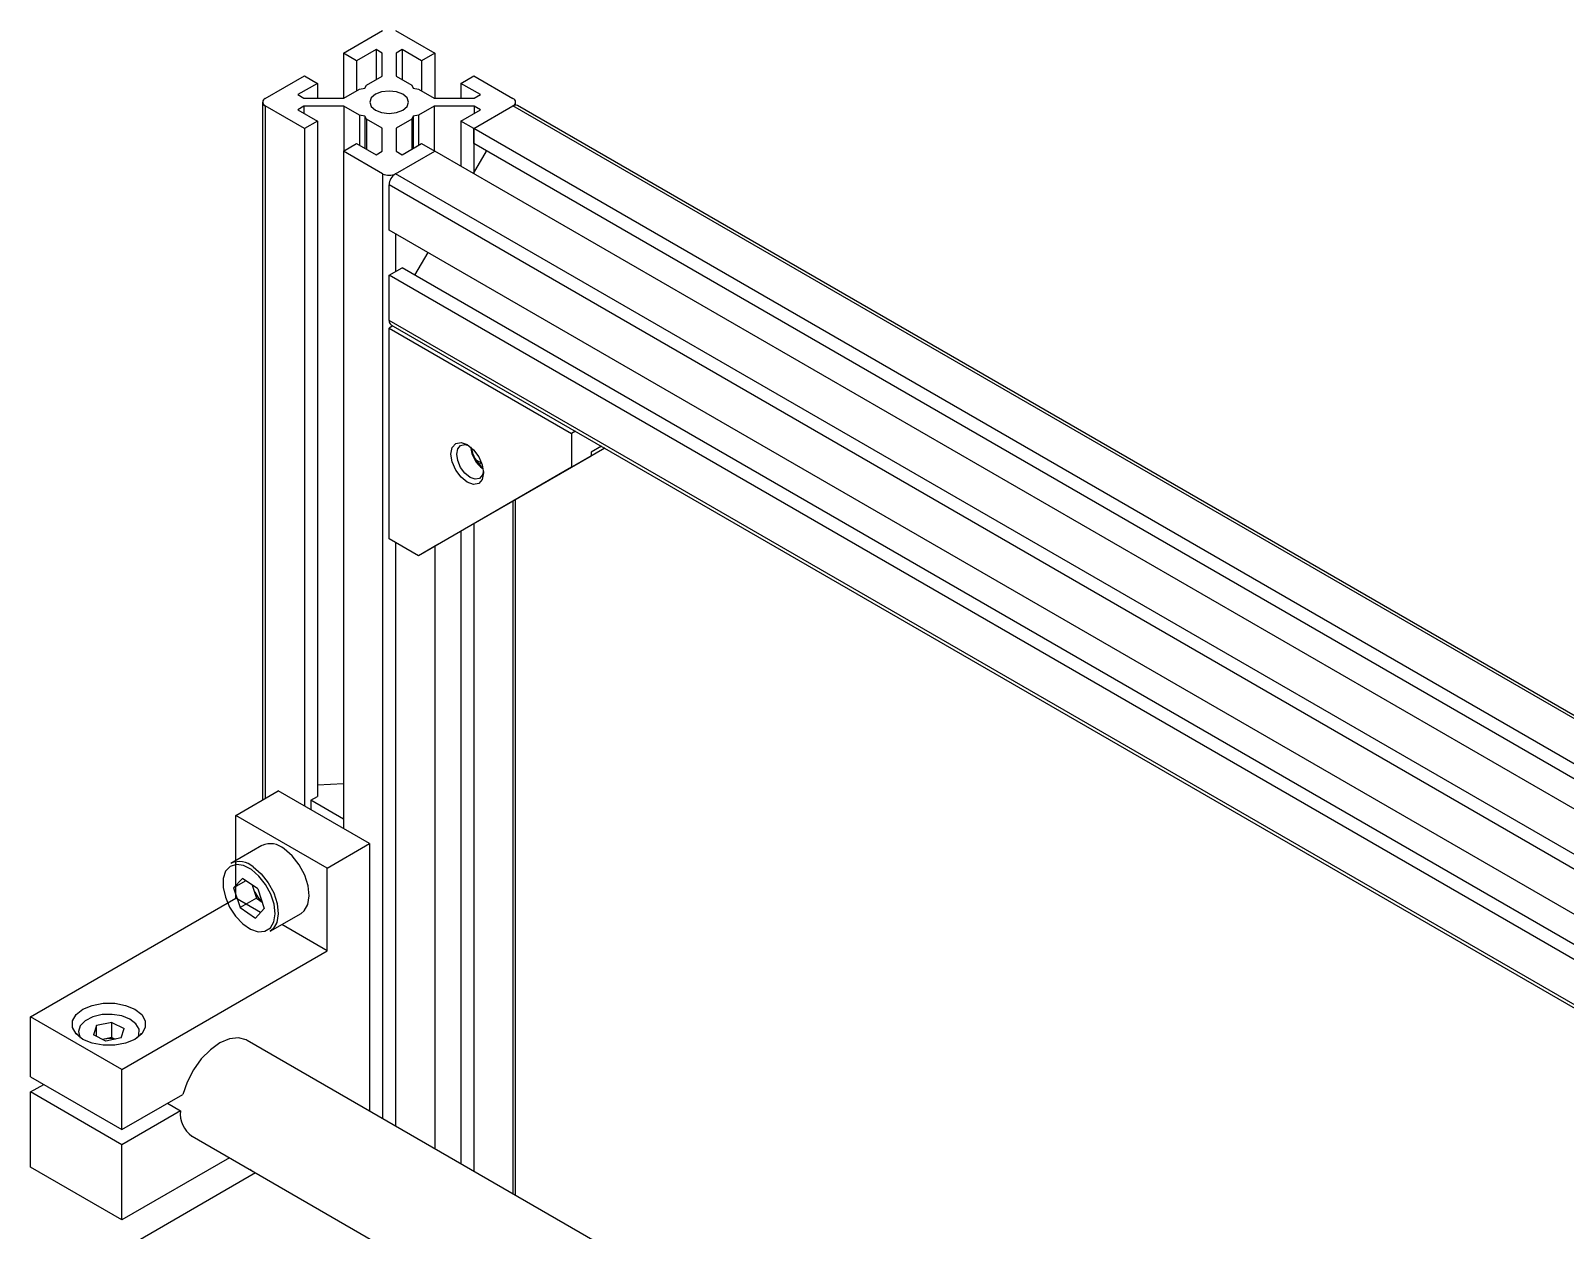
# Model space of a CAD drawing. Header units: millimetres. Extents: x 55 to 11032, y -227 to 3957.
# Drawn here: x 4462.9 to 4629.4, y 1989.1 to 2119.2 of the extents above; entities that cross this region are included whole.
import ezdxf

# ---------------------------------------------------------------- set-up
doc = ezdxf.new("R2010")
doc.units = ezdxf.units.MM
doc.header["$LTSCALE"] = 0.7
doc.layers.get('0').update_dxf_attribs({"color": 255})
doc.layers.add('AM_5', color=10, linetype='Continuous', lineweight=25)

# ---------------------------------------------------------------- blocks, each defined once
blk = doc.blocks.new('X_1')
at = {"color": 5, "linetype": 'Continuous', "lineweight": 25}
for p, q in [((4554.66, 2460.14), (4558.9, 2462.59)), ((4560.31, 2462.59), (4564.56, 2460.14)), ((4556.07, 2459.32), (4554.66, 2460.14)), ((4554.66, 2460.14), (4554.66, 2455.26)), ((4558.19, 2460.54), (4556.07, 2459.32)), ((4558.86, 2460.16), (4558.19, 2460.54)), ((4558.19, 2460.54), (4558.19, 2457.28)), ((4558.86, 2457.66), (4558.86, 2460.16)), ((4561.02, 2460.54), (4560.36, 2460.16)), ((4560.36, 2460.16), (4560.36, 2457.66)), ((4563.14, 2459.32), (4561.02, 2460.54)), ((4561.02, 2460.54), (4561.02, 2457.28)), ((4564.56, 2460.14), (4563.14, 2459.32)), ((4564.56, 2460.14), (4564.56, 2455.26)), ((4556.07, 2459.32), (4556.07, 2456.05)), ((4563.14, 2459.32), (4563.14, 2456.05)), ((4546.17, 2455.24), (4550.41, 2457.69)), ((4551.83, 2456.87), (4549.71, 2455.65)), ((4550.41, 2457.69), (4551.83, 2456.87)), ((4551.83, 2456.87), (4551.83, 2455.26)), ((4556.41, 2456.25), (4556.99, 2456.34)), ((4556.99, 2456.34), (4557.14, 2456.67)), ((4557.14, 2456.67), (4558.86, 2457.66)), ((4560.36, 2457.66), (4562.07, 2456.67)), ((4562.07, 2456.67), (4562.22, 2456.34)), ((4562.22, 2456.34), (4562.8, 2456.25)), ((4567.38, 2456.87), (4568.8, 2457.69)), ((4569.51, 2455.65), (4567.38, 2456.87)), ((4567.38, 2456.87), (4567.38, 2455.26)), ((4568.8, 2457.69), (4573.04, 2455.24)), ((4545.88, 2454.83), (4545.88, 2379.13)), ((4549.71, 2455.65), (4550.37, 2455.26)), ((4550.37, 2455.26), (4554.7, 2455.26)), ((4554.7, 2455.26), (4556.41, 2456.25)), ((4562.8, 2456.25), (4564.51, 2455.26)), ((4564.51, 2455.26), (4568.84, 2455.26)), ((4568.84, 2455.26), (4569.51, 2455.65)), ((4573.33, 2454.52), (4573.33, 2454.83)), ((4550.41, 2451.97), (4546.17, 2454.42)), ((4546.17, 2454.42), (4546.17, 2379.3)), ((4550.37, 2454.4), (4549.71, 2454.01)), ((4549.71, 2454.01), (4551.83, 2452.79)), ((4554.7, 2454.4), (4550.37, 2454.4)), ((4550.37, 2454.4), (4550.37, 2453.63)), ((4556.41, 2453.41), (4554.7, 2454.4)), ((4554.7, 2454.4), (4554.7, 2449.55)), ((4556.99, 2453.32), (4556.41, 2453.41)), ((4556.41, 2453.41), (4556.41, 2450.14)), ((4557.14, 2452.98), (4556.99, 2453.32)), ((4556.99, 2453.32), (4556.99, 2449.81)), ((4558.86, 2452), (4557.14, 2452.98)), ((4557.14, 2452.98), (4557.14, 2449.72)), ((4562.07, 2452.98), (4560.36, 2452)), ((4562.22, 2453.32), (4562.07, 2452.98)), ((4562.07, 2452.98), (4562.07, 2449.72)), ((4562.8, 2453.41), (4562.22, 2453.32)), ((4562.22, 2453.32), (4562.22, 2449.81)), ((4564.51, 2454.4), (4562.8, 2453.41)), ((4562.8, 2453.41), (4562.8, 2450.14)), ((4568.84, 2454.4), (4564.51, 2454.4)), ((4564.51, 2454.4), (4564.51, 2449.55)), ((4567.38, 2452.79), (4569.51, 2454.01)), ((4568.8, 2451.97), (4573.04, 2454.42)), ((4569.51, 2454.01), (4568.84, 2454.4)), ((4568.84, 2454.4), (4568.84, 2453.63)), ((4855.88, 2291.14), (4573.04, 2454.42)), ((4856.24, 2291.27), (4573.54, 2454.47)), ((4551.83, 2452.79), (4550.41, 2451.97)), ((4550.41, 2451.97), (4550.41, 2378.48)), ((4551.83, 2452.79), (4551.83, 2379.5)), ((4558.86, 2449.5), (4558.86, 2452)), ((4560.36, 2452), (4560.36, 2449.5)), ((4568.8, 2451.97), (4567.38, 2452.79)), ((4567.38, 2452.79), (4567.38, 2447.89)), ((4851.64, 2288.69), (4568.8, 2451.97)), ((4568.8, 2450.34), (4568.8, 2451.97)), ((4568.8, 2451.97), (4568.8, 2447.12)), ((4554.66, 2449.52), (4556.07, 2450.34)), ((4556.07, 2450.34), (4558.19, 2449.11)), ((4561.02, 2449.11), (4563.14, 2450.34)), ((4563.14, 2450.34), (4564.56, 2449.52)), ((4851.64, 2287.06), (4568.8, 2450.34)), ((4558.9, 2447.07), (4554.66, 2449.52)), ((4554.66, 2449.52), (4554.66, 2376.03)), ((4558.19, 2449.11), (4558.86, 2449.5)), ((4560.31, 2447.07), (4564.56, 2449.52)), ((4560.36, 2449.5), (4561.02, 2449.11)), ((4847.4, 2286.24), (4564.56, 2449.52)), ((4568.78, 2447.09), (4570.19, 2449.53)), ((4558.9, 2447.07), (4558.9, 2344.59)), ((4843.16, 2283.79), (4560.31, 2447.07)), ((4842.45, 2282.57), (4559.61, 2445.85)), ((4559.61, 2440.95), (4559.61, 2445.85)), ((4842.45, 2277.67), (4559.61, 2440.95)), ((4560.31, 2440.54), (4560.31, 2436.46)), ((4562.41, 2436.06), (4563.83, 2438.51)), ((4559.61, 2436.05), (4561.02, 2436.87)), ((4842.86, 2274.16), (4561.02, 2436.87)), ((4842.45, 2272.77), (4559.61, 2436.05)), ((4559.61, 2431.15), (4559.61, 2436.05)), ((4842.45, 2267.87), (4559.61, 2431.15)), ((4559.81, 2430.69), (4842.66, 2267.41)), ((4573.04, 2411.55), (4573.04, 2336.42)), ((4573.33, 2336.25), (4573.33, 2411.72)), ((4567.38, 2408.29), (4567.38, 2339.69)), ((4568.8, 2409.1), (4568.8, 2338.87)), ((4560.31, 2407.06), (4560.31, 2343.77)), ((4564.56, 2406.65), (4564.56, 2341.32))]:
    blk.add_line(p, q, dxfattribs=at)
at = {"color": 7, "linetype": 'Continuous', "lineweight": 25}
for p, q in [((4560.02, 2430.57), (4559.61, 2430.33)), ((4559.61, 2430.33), (4579.4, 2418.9)), ((4559.61, 2407.47), (4559.61, 2430.33)), ((4579.82, 2419.14), (4579.4, 2418.9)), ((4579.4, 2418.9), (4579.4, 2415.23)), ((4581.53, 2416.45), (4564.91, 2406.86)), ((4583, 2417.31), (4574.81, 2412.57)), ((4583, 2417.31), (4576.93, 2413.8)), ((4581.53, 2416.45), (4579.4, 2415.23)), ((4582.65, 2417.51), (4581.53, 2416.86)), ((4581.53, 2416.86), (4581.53, 2416.45)), ((4579.4, 2415.23), (4562.79, 2405.63)), ((4569.02, 2416.04), (4569.66, 2415.67)), ((4569.36, 2415.56), (4569.61, 2415.7)), ((4576.93, 2413.8), (4574.81, 2412.57)), ((4574.81, 2412.57), (4574.81, 2412.57)), ((4562.79, 2405.63), (4559.61, 2407.47)), ((4564.91, 2406.86), (4562.79, 2405.63)), ((4542.99, 2377.46), (4547.58, 2380.12)), ((4557.48, 2374.4), (4547.58, 2380.12)), ((4551.83, 2380.77), (4554.66, 2380.91)), ((4551.12, 2379.1), (4551.83, 2379.5)), ((4554.66, 2377.05), (4551.12, 2379.1)), ((4551.12, 2379.1), (4551.12, 2378.07)), ((4552.89, 2371.75), (4542.99, 2377.46)), ((4542.99, 2372.57), (4542.99, 2377.46)), ((4552.89, 2371.75), (4557.48, 2374.4)), ((4557.48, 2374.4), (4557.48, 2345.4)), ((4542.99, 2368.48), (4542.99, 2372.45)), ((4552.89, 2362.77), (4552.89, 2371.75)), ((4520.71, 2355.62), (4542.99, 2368.48)), ((4545.67, 2366.93), (4542.99, 2368.48)), ((4552.89, 2362.77), (4547.95, 2365.62)), ((4530.61, 2349.91), (4552.89, 2362.77)), ((4520.71, 2349.09), (4520.71, 2355.62)), ((4530.61, 2349.91), (4520.71, 2355.62)), ((4525.7, 2353.83), (4525.7, 2353.69)), ((4525.71, 2353.68), (4525.7, 2353.83)), ((4528.7, 2353.19), (4528.52, 2353.16)), ((4528.7, 2353.19), (4528.53, 2353.15)), ((4532.7, 2353.83), (4532.69, 2353.68)), ((4532.7, 2353.69), (4532.7, 2353.83)), ((4530.61, 2343.38), (4530.61, 2349.91)), ((4520.71, 2349.09), (4530.61, 2343.38)), ((4520.71, 2347.46), (4522.13, 2348.27)), ((4530.61, 2341.74), (4520.71, 2347.46)), ((4520.71, 2339.29), (4520.71, 2347.46)), ((4530.61, 2343.38), (4537.22, 2347.19)), ((4536.98, 2345.42), (4530.61, 2341.74)), ((4535.56, 2346.23), (4536.98, 2345.42)), ((4530.61, 2333.58), (4530.61, 2341.74)), ((4542.29, 2340.32), (4530.61, 2333.58)), ((4530.61, 2333.58), (4520.71, 2339.29)), ((4545.12, 2338.68), (4523.9, 2326.43))]:
    blk.add_line(p, q, dxfattribs=at)
at = {"color": 3, "linetype": 'Continuous', "lineweight": 25}
for p, q in [((4545.81, 2374.2), (4542.45, 2372.26)), ((4542.74, 2369.61), (4543.7, 2370.63)), ((4544.07, 2370.38), (4542.74, 2369.61)), ((4545.36, 2369.5), (4543.7, 2370.63)), ((4544.74, 2369.93), (4544.86, 2369.56)), ((4542.74, 2369.61), (4543.44, 2367.46)), ((4545.21, 2368.48), (4543.44, 2367.46)), ((4544.86, 2369.56), (4545.21, 2368.48)), ((4545.21, 2368.48), (4545.83, 2368.06)), ((4545.36, 2369.5), (4546.06, 2367.35)), ((4543.44, 2367.46), (4545.1, 2366.33)), ((4546.06, 2367.35), (4545.1, 2366.33)), ((4546.7, 2364.9), (4550.06, 2366.84)), ((4529.53, 2354.99), (4527.86, 2354.66)), ((4529.53, 2354.99), (4530.87, 2354.33)), ((4529.53, 2353.36), (4529.53, 2354.99)), ((4527.86, 2354.66), (4527.53, 2353.65)), ((4528.87, 2352.98), (4527.53, 2353.65)), ((4527.86, 2353.49), (4527.86, 2354.66)), ((4529.53, 2353.36), (4528.7, 2353.19)), ((4530.54, 2353.32), (4528.87, 2352.98)), ((4529.53, 2353.36), (4529.88, 2353.19)), ((4530.54, 2353.32), (4530.87, 2354.33))]:
    blk.add_line(p, q, dxfattribs=at)
at = {"color": 210, "linetype": 'Continuous', "lineweight": 25}
for p, q in [((4827.23, 2189.68), (4544.22, 2353.06)), ((4538.22, 2342.67), (4817.7, 2181.33))]:
    blk.add_line(p, q, dxfattribs=at)
at = {"color": 5, "linetype": 'Continuous', "lineweight": 25, "flags": 128}
blk.add_lwpolyline([(4558.12, 2455.69), (4557.67, 2455.29), (4557.51, 2454.83), (4557.67, 2454.37), (4558.12, 2453.97), (4558.8, 2453.71), (4559.61, 2453.62), (4560.41, 2453.71), (4561.09, 2453.97), (4561.55, 2454.37), (4561.71, 2454.83), (4561.55, 2455.29), (4561.09, 2455.69), (4560.41, 2455.95), (4559.61, 2456.04), (4558.8, 2455.95), (4558.12, 2455.69)], dxfattribs=at)
at = {"color": 7, "linetype": 'Continuous', "lineweight": 25, "flags": 128}
for points in [[(4568.09, 2413.6), (4567.41, 2414.14), (4566.84, 2414.92), (4566.46, 2415.8), (4566.32, 2416.66), (4566.46, 2417.36), (4566.84, 2417.8), (4567.41, 2417.91), (4568.09, 2417.68), (4568.77, 2417.13), (4569.34, 2416.36), (4569.72, 2415.48), (4569.86, 2414.62), (4569.72, 2413.91), (4569.34, 2413.47), (4568.77, 2413.36), (4568.09, 2413.6)], [(4568.4, 2414.13), (4567.84, 2414.58), (4567.36, 2415.22), (4567.05, 2415.95), (4566.94, 2416.66), (4567.05, 2417.24), (4567.36, 2417.6), (4567.84, 2417.7), (4568.25, 2417.58)], [(4569.85, 2414.81), (4569.75, 2414.39), (4569.43, 2414.02), (4568.96, 2413.93), (4568.4, 2414.13)], [(4532.03, 2353.17), (4531.02, 2352.75), (4529.83, 2352.53), (4528.57, 2352.53), (4527.38, 2352.75), (4526.37, 2353.17), (4525.64, 2353.76), (4525.25, 2354.44), (4525.25, 2355.17), (4525.64, 2355.85), (4526.37, 2356.44)], [(4526.37, 2356.44), (4527.38, 2356.86), (4528.57, 2357.09), (4529.83, 2357.09), (4531.02, 2356.86), (4532.03, 2356.44), (4532.76, 2355.85), (4533.15, 2355.17), (4533.15, 2354.44), (4532.76, 2353.76), (4532.03, 2353.17)], [(4544.22, 2353.06), (4544.11, 2353.12), (4543.26, 2353.34), (4542.29, 2353.22), (4541.25, 2352.78), (4540.21, 2352.04), (4539.23, 2351.04), (4538.37, 2349.85), (4537.69, 2348.54), (4537.22, 2347.19)], [(4544.14, 2339.25), (4544.45, 2339.06), (4544.67, 2338.95)], [(4544.85, 2338.84), (4544.63, 2338.96), (4544.49, 2339.04)]]:
    blk.add_lwpolyline(points, dxfattribs=at)
at = {"color": 3, "linetype": 'Continuous', "lineweight": 25, "flags": 128}
for points in [[(4550.06, 2366.84), (4550.4, 2367.11), (4550.8, 2367.8), (4550.94, 2368.74), (4550.82, 2369.83), (4550.45, 2370.99), (4549.85, 2372.1), (4549.08, 2373.08), (4548.21, 2373.82)], [(4544.66, 2371.59), (4543.81, 2372.02), (4543.03, 2372.13), (4542.36, 2371.92), (4541.87, 2371.4), (4541.61, 2370.63), (4541.6, 2369.66), (4541.84, 2368.59), (4542.3, 2367.51), (4542.95, 2366.52), (4543.73, 2365.7), (4544.57, 2365.12), (4545.4, 2364.85), (4546.13, 2364.9), (4546.72, 2365.27), (4547.09, 2365.92), (4547.23, 2366.8), (4547.12, 2367.83), (4546.76, 2368.92), (4546.2, 2369.97), (4545.48, 2370.88), (4544.66, 2371.59)], [(4544.85, 2371.88), (4545.72, 2371.14), (4546.49, 2370.16), (4547.09, 2369.05), (4547.46, 2367.89), (4547.58, 2366.8), (4547.44, 2365.86), (4547.04, 2365.17), (4546.7, 2364.9)], [(4544.77, 2369.91), (4544.79, 2369.8), (4544.86, 2369.56)], [(4532.31, 2353.35), (4532.44, 2353.63), (4532.47, 2354.26), (4532.14, 2354.86), (4531.49, 2355.36), (4530.6, 2355.72), (4529.55, 2355.88), (4528.47, 2355.85), (4527.46, 2355.61), (4526.64, 2355.19), (4526.1, 2354.65), (4525.9, 2354.03), (4526.05, 2353.41), (4526.09, 2353.35)]]:
    blk.add_lwpolyline(points, dxfattribs=at)
at = {"color": 5, "linetype": 'Continuous', "lineweight": 25}
for centre, radius, start, end in [((4546.33, 2454.83), 0.437, 110.7834, 249.2166), ((4572.89, 2454.83), 0.437, 290.7834, 69.2166), ((4573.33, 2454.01), 0.503, 65.6929, 125.6176), ((4559.61, 2448.44), 1.54, 242.6097, 297.3903), ((4561.14, 2445.78), 1.54, 122.6055, 177.3945), ((4560.1, 2431.1), 0.493, 173.7012, 234.9867)]:
    blk.add_arc(centre, radius, start, end, dxfattribs=at)
at = {"color": 7, "linetype": 'Continuous', "lineweight": 25}
for centre, radius, start, end in [((4571.66, 2417.7), 3.22, 184.7229, 235.2717), ((4572.46, 2418.16), 4.04, 190.8888, 229.1058)]:
    blk.add_arc(centre, radius, start, end, dxfattribs=at)
at = {"color": 3, "linetype": 'Continuous', "lineweight": 25}
for centre, radius, start, end in [((4546.71, 2372.11), 2.28, 48.8725, 113.0977), ((4543.35, 2370.17), 2.28, 48.8725, 113.0977), ((4548.04, 2370.59), 3.34, 197.9111, 228.4549), ((4529.2, 2350.67), 2.58, 76.4685, 101.28)]:
    blk.add_arc(centre, radius, start, end, dxfattribs=at)
at = {"color": 210, "linetype": 'Continuous', "lineweight": 25}
blk.add_arc((4539.85, 2345.06), 2.9, 172.9867, 235.7012, dxfattribs=at)

msp = doc.modelspace()

# ---------------------------------------------------------------- block references
at = {"layer": 'AM_5'}
msp.add_blockref('X_1', (-57.845, -343.371), dxfattribs=at)

doc.saveas('drawing.dxf')
